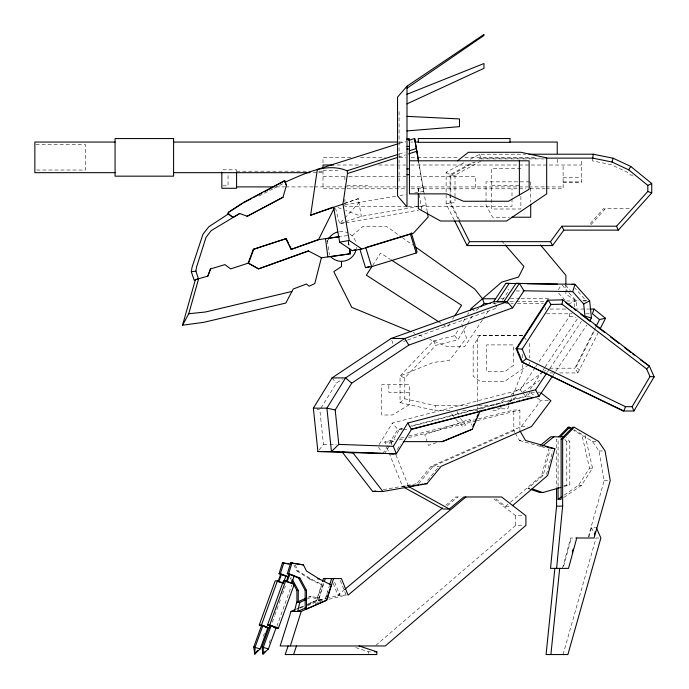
<?xml version="1.0" encoding="UTF-8"?>
<svg xmlns="http://www.w3.org/2000/svg" width="689" height="689" viewBox="0 0 689 689"><rect width="100%" height="100%" fill="white"/><g stroke="black" fill="none" stroke-linecap="round" stroke-linejoin="round"><path stroke-width="0.52" stroke-dasharray="3.44 2.58" d="M449.917 410.429L434.931 410.429L435.457 405.675L404.796 398.802L400.042 402.609L400.042 375.987L433.459 340.995L454.783 335.681L459.089 328.575M510.446 502.247L541.64 475.41L548.806 448.763L550.322 448.763M529.953 489.147L527.981 488.467L543.165 475.41L550.046 449.788M546.472 474.385L552.811 450.813M562.431 568.382L570.673 537.997L575.771 537.997M563.611 566.358L571.302 537.997M588.303 536.972L604.175 480.629L598.991 450.959L592.437 441.356L573.541 430.384M588.94 536.972L591.55 527.696L595.399 527.696M563.059 654.55L596.054 537.997L598.939 537.997M307.742 604.107L316.596 600.24L322.159 582.506M307.768 604.821L318.249 600.24L323.02 585.013L321.685 585.013L316.906 600.24L307.389 604.399M323.761 583.488L318.507 600.24L325.604 598.534M325.165 599.258L329.488 585.461M326.104 597.251L328.024 591.128M263.362 636.3L264.412 633.38M272.301 622.219L274.472 616.199M274.833 615.199L278.821 604.167M279.183 603.168L281 598.147M282.447 594.133L285.349 586.115M269.158 643.104L270.562 639.211M276.883 626.232L291.748 585.107M508.895 405.838L507.741 408.818L497.277 408.818M510.437 401.876L522.753 370.122L522.753 363.844M559.709 372.93L577.821 372.93L574.902 368.184L595.675 327.189M594.073 331.573L575.771 367.711L579.509 369.605M577.821 372.93L598.293 332.52M558.366 289.802L560.941 285.246M464.963 318.869L461.776 324.131L466.505 337.954L449.417 360.399L433.459 362.397L400.042 375.987L404.796 377.899L435.948 345.267L457.832 339.823L472.241 316.044M467.616 314.494L468.675 312.746M320.945 408.138L336.353 383.179L342.597 379.019M379.131 444.543L392.403 423.037L520.247 389.776L535.112 367.59M382.783 453.818L397.837 429.436L401.988 428.351M384.479 453.818L399.525 429.436L402.643 428.627M397.329 449.469L400.55 444.241M564.282 495.038L578.45 485.383L589.483 468.167L581.809 434.303L573.997 429.772M563.774 497.449L581.482 485.383L592.514 468.167L585.073 435.336M372.611 265.454L380.578 253.087L390.482 259.469M449.753 323.701L447.385 327.378L440.185 322.736M452.578 319.317L454.266 316.69M482.403 319.98L464.593 346.774L447.488 346.774L429.729 339.453M482.998 319.085L488.932 310.153M502.41 300.18L508.663 290.792L507.957 288.941M535.706 366.703L569.605 316.113L569.08 311.066M527.318 393.54L525.535 396.209L409.257 426.465M530.297 389.104L542.2 371.337M542.794 370.449L544.577 367.78M545.18 366.892L577.916 318.034M529.91 392.196L527.223 396.209L411.988 426.198M547.488 372.026L549.271 369.364M549.865 368.477L581.387 321.444M552.767 375.781L555.153 372.224M555.747 371.337L586.701 325.139M417.413 482.877L431.064 466.298L521.401 426.491L540.736 400.705L550.899 400.705M319.119 449.943L323.451 444.405L319.851 409.921L317.061 409.171M418.774 483.704L433.105 466.298L513.822 430.728L516.853 430.728M427.576 480.388L439.177 466.298M590.973 224.657L605.683 208.293L631.615 208.293M352.07 235.81L362.939 226.405L386.529 226.405L401.394 236.964M478.855 308.147L475.005 311.471L472.8 309.602M495.934 498.862L505.64 506.372L509.645 502.936M375.918 645.266L515.734 525.397L523.864 525.397M333.209 583.428L337.903 595.115L343.673 590.309M445.852 505.218L455.739 496.976L460.993 496.976M447.325 505.692L457.78 496.976M504.202 399.525L495.494 405.675L478.338 405.675M511.169 394.608L543.388 371.871M544.258 371.25L546.007 370.027M501.359 407.354L497.002 410.429L490.577 410.429M508.327 402.436L517.034 396.287M523.132 391.989L539.676 380.311M528.549 364.886L504.649 381.396L480.655 381.697L473.162 376.203L473.162 346.188L479.802 335.242L522.279 335.242L526.181 339.711M454.232 220.024L446.127 203.935L446.127 172.328L465.678 161.76M470.329 159.245L479.639 154.207L525.698 154.207M446.127 172.328L450.055 174.67L473.222 162.148M478.777 159.142L480.629 158.134L540.452 158.134M459.46 219.946L450.83 202.816L450.83 175.135L475.203 161.949M450.83 175.135L455.007 175.135L481.327 160.899M259.047 196.003L273.3 188.665M274.248 188.175L283.747 183.283M307.837 597.337L309.697 596.493L312.875 596.493L323.27 600.24L316.596 600.24M307.277 599.017L312.875 596.493M295.934 609.274L298.888 607.982M299.87 607.552L303.806 605.829M297.863 608.568L303.582 606.07M300.154 608.146L303.961 606.484M307.303 605.829L320.092 600.24L309.697 596.493M315.398 603.685L318.344 602.393M319.334 601.962L322.28 600.67M568.339 304.004L576.125 300.835L579.509 300.835M403.539 341.486L406.562 340.4M407.569 340.039L497.294 307.871L495.71 305.244M344.483 203.582L358.271 198.69L359.003 202.592L339.591 223.813L335.612 208.509M344.534 222.125L339.591 223.813L344.862 222.909M345.525 221.78L361.329 216.363L426.138 205.167M436.438 442.639L428.42 445.37L424.768 434.647L469.907 419.274L471.896 425.13M344.156 203.419L358.271 198.69L361.329 216.363L345.775 210.498M399.052 154.078L405.158 152.114M398.466 157.152L405.606 154.853M399.267 143.39L405.416 141.443M563.791 485.736L569.82 484.884L569.82 441.761L566.539 437.618M563.835 486.58L569.82 484.884M385.539 444.009L384.746 442.028L395.159 439.453M400.361 438.161L404.529 437.127M408.689 436.094L474.265 419.842M478.424 418.809L513.822 410.033L519.894 410.033L519.894 429.695M384.746 442.028L390.827 442.028L393.944 441.253M399.146 439.97L404.357 438.678M408.517 437.644L476.177 420.867M477.219 420.617L519.894 410.033M326.62 598.285L339.806 595.115L333.554 579.535M328.911 599.266L346.162 595.115L339.513 578.562M446.127 203.935L450.055 202.997L458.607 219.972M383.205 489.638L416.724 483.704M389.104 452.914L402.574 486.572L406.622 485.857M407.63 485.676L410.67 485.134M395.684 196.253L344.44 204.952M399.87 195.53L406.157 194.444M414.545 192.989L423.752 191.396L423.089 187.494L418.068 188.364L418.74 192.265M345.912 222.719L418.567 210.162M347.454 235.578L340.452 236.611M509.843 301.601L515.544 301.61M516.276 301.524L545.559 301.282M566.651 300.981L578.777 300.921M583.066 300.869L586.287 300.835L575.108 288.26M398.983 142.055L405.425 142.055M410.79 142.055L412.935 142.055M35.923 144.69L85.557 144.69L85.557 170.028L35.923 170.028M350.942 157.359L323.003 157.359L323.003 165.015M360.605 157.359L385.323 157.359M399.293 157.359L405.735 157.359M411.109 157.359L416.483 157.359M417.551 157.359L459.46 157.359M464.834 157.359L536.817 157.359M480.827 158.909L545.378 158.909M336.938 164.998L360.605 165.015M378.743 164.998L405.735 165.015M410.894 164.998L581.49 165.015M520.884 168.443L491.584 168.443L491.584 209L520.884 209L520.884 196.296M323.003 170.622L338.11 170.622M236.585 171.199L310.196 171.199M318.731 171.199L323.003 171.199M313.331 172.672L317.629 172.672M318.706 172.672L323.003 172.672M632.933 175.135L630.831 175.135L627.223 172.19L611.091 164.637L592.523 160.899L592.523 158.909M323.003 176.401L347.721 176.401M348.798 176.401L405.976 176.401M411.144 176.401L475.634 176.401L475.634 188.786M563.102 177.245L581.49 177.245M529.643 181.853L486.029 181.853L486.029 205.201L492.549 217.224L509.507 217.224M563.102 181.905L581.49 181.905M563.102 182.352L581.49 182.352L581.49 159.28M346.963 185.281L367.685 185.281M491.584 185.72L520.884 185.72M222.866 185.849L228.05 185.849L228.05 173.706M276.056 186.9L284.591 186.9M285.659 186.9L313.4 186.9M314.468 186.9L395.891 186.917M396.959 186.917L405.537 186.917M410.894 186.917L518.085 186.917M519.161 186.917L527.731 186.917M528.808 186.917L544.887 186.917M545.955 186.917L563.102 186.917M344.888 188.786L323.003 188.786L323.003 168.185M347.032 188.786L405.942 188.786M411.299 188.786L518.386 188.786M519.368 188.786L525.836 188.786M530.039 188.786L544.999 188.786M546.041 188.786L563.102 188.786L563.102 164.998M450.83 202.816L455.007 202.816L455.007 198.553M407.018 206.252L344.888 206.252L344.888 199.302M408.086 206.252L418.8 206.252M419.868 206.252L511.996 206.252L511.996 188.786M500.731 298.742L503.952 298.742M510.394 298.742L520.057 298.742M521.134 298.742L550.123 298.742M583.376 300.835L586.287 300.835M492.799 303.496L497.079 303.496M505.64 303.496L509.92 303.496M510.988 303.496L513.124 303.496M517.405 303.496L543.414 303.496M550.123 309.051L566.186 309.051M574.755 309.051L588.707 309.051M546.437 313.796L572.094 313.796M585.986 313.796L590.258 313.796M522.753 335.621L477.382 335.621L477.382 405.588M549.667 368.184L574.902 368.184M550.123 372.93L553.319 372.93M530.926 392.196L537.024 392.196M538.04 392.196L540.073 392.196M409.335 392.299L388.829 392.299L388.829 384.712M530.272 396.209L525.535 396.209L522.891 392.988M435.457 405.675L467.616 405.675M483.661 408.818L477.382 408.818L477.382 406.665M462.758 410.429L477.735 410.429M521.401 426.491L527.49 426.491M402.471 429.436L397.837 429.436L392.403 423.037M403.453 429.436L409.344 429.436M515.363 433.39L519.472 440.504L523.519 440.504M592.437 441.356L598.508 441.356M564.816 439.281L566.789 441.761L569.82 441.761M598.991 450.959L605.071 450.959M431.064 466.298L439.194 466.298M589.483 468.167L592.514 468.167M541.64 475.41L543.165 475.41M604.175 480.629L609.231 480.629M578.45 485.383L581.482 485.383M402.574 486.572L404.598 486.572M527.981 488.467L530.005 488.467M505.64 506.372L510.704 506.372M493.979 498.922L515.734 515.768L523.864 515.768M293.858 564.911L296.847 570.957L298.182 570.957L310.86 578.906L323.02 585.013M291.593 577.942L290.25 577.942L291.206 579.716M296.847 570.957L309.525 578.906L310.86 578.906M337.903 595.115L346.162 595.115M317.844 597.251L319.188 597.251M355.688 647.591L368.486 651.828L371.621 651.828M516.07 290.922L522.417 291.025M323.451 444.405L328.799 444.594M329.867 444.638L336.292 444.861M400.042 402.609L434.931 410.429M569.605 316.113L575.84 317.551M539.831 445.809L545.55 447.419M519.472 440.504L544.758 447.626M337.998 207.57L341.882 209.034M412.952 332.546L414.933 333.364M418.878 334.983L424.794 337.421M309.525 578.906L321.685 585.013M402.264 237.584L412.754 245.034M530.745 392.851L536.576 397.432M537.411 398.087L540.736 400.705M604.744 209.335L603.762 208.44L590.215 223.512L591.196 224.399M455.92 419.386L462.853 426.629L465.626 424.992L460.373 418.378M565.54 285.117L570.432 290.62M562.155 285.117L568.442 292.188M569.14 292.98L576.125 300.835L576.865 307.914M558.71 293.169L565.591 300.904M501.678 240.883L504.451 244.078M520.247 389.776L522.228 392.187M332.029 377.908L336.353 383.179M454.783 335.681L457.832 339.823M451.631 413.762L453.956 417.103M378.554 447.17L381.723 452.156M493.591 301.739L495.176 304.366M433.459 340.995L435.948 345.267M514.847 432.503L513.822 430.728L513.822 410.033M295.193 564.911L298.182 570.957M591.55 527.696L593.599 532.382M457.005 411.316L458.555 414.881M390.827 442.028L392.015 444.999M395.968 454.895L408.25 485.581M387.123 447.971L388.708 451.932M391.826 340.366L393.135 344.156M479.639 154.207L480.629 158.134M427.326 212.048L418.654 161.846L423.752 191.396M418.068 188.364L421.728 209.611L421.117 206.037M348.333 241.658L349.073 246.722M327.344 240.556L329.402 254.741M348.539 241.658L349.271 246.722M348.47 241.658L349.151 246.722M574.755 307.01L574.755 299.887L565.884 294.16L565.884 284.738M566.789 441.761L566.789 484.884M558.081 486.374L558.081 439.1L556.566 439.1L556.566 486.977M557.229 159.28L557.229 165.015M545.369 307.613L545.369 309.68M530.711 181.853L530.711 202.221M529.436 343.432L529.436 358.022M529.436 362.19L529.436 364.274M522.753 354.439L522.753 358.616M515.734 515.768L515.734 525.397M455.007 175.135L455.007 197.493M450.055 174.67L450.055 193.557M450.055 194.608L450.055 202.997M404.796 377.899L404.796 398.802M399.086 111.618L399.086 181.44M368.486 651.828L368.486 653.646M344.888 176.401L344.888 181.336M236.585 171.561L236.585 169.813L221.832 169.813L221.832 171.561M356.42 247.36A14.951 14.951 0 0 1 356.161 249.306M327.335 241.581A14.951 14.951 0 0 1 328.55 238.902M339.548 231.556A14.951 14.951 0 0 1 348.117 232.977M349.797 233.95A14.951 14.951 0 0 1 355.937 242.511M513.46 365.368L504.736 371.69L486.684 371.69L486.684 344.913L513.46 344.913L513.46 365.368M409.335 404.693L392.377 415.002L381.706 415.002L381.706 384.712L409.335 384.712L409.335 404.693"/><path stroke-width="1.03" d="M556.566 488.036L556.566 506.122L550.537 568.382L568.503 568.382L576.745 537.997M556.609 568.382L562.637 506.122L562.637 439.1L574.213 427.249L598.508 441.356L605.071 450.959L610.247 480.629L594.09 537.997L576.116 537.997M545.791 158.134L592.798 158.134L593.186 154.207L613.201 158.237L630.805 166.48L651.734 183.524L651.734 192.963L618.309 230.135L563.835 230.135L552.509 245.585L467.099 245.585L454.714 220.971M554.869 568.382L546.076 654.55L567.874 654.55L600.868 537.997L596.364 527.696M550.89 654.55L559.683 568.382M282.99 197.278L247.205 216.26L282.99 197.278L286.469 185.255L285.143 182.309L287.657 181.009C306.372 173.077 326.595 162.311 347.135 170.769L347.471 173.542L342.967 204.099L310.653 215.209L317.353 169.382L398.242 143.717M207.863 276.125L210.472 269.003L207.863 276.125L198.441 278.778L195.891 271.139L196.58 266.97L206.02 237.378L211.135 230.669L239.694 213.504L247.308 216.26M198.441 278.778L194.169 280.182L191.301 271.724L192.102 267.099L202.962 234.243L208.801 226.776L228.627 213.788L233.037 217.5L228.016 213.788L228.266 212.453L242.726 202.885L284.342 180.759L284.953 180.759L285.651 182.309M633.906 410.988L654.137 376.84L649.408 366.135L562.81 299.879L547.428 300.215L516.095 348.677L521.702 361.914L623.183 410.988L633.906 410.988L632.14 406.682L649.994 376.547L646.626 368.916L562.06 304.211L562.81 299.879L562.086 299.879M294.504 611.427L296.64 602.384L305.968 598.181M305.408 599.861L299.81 602.384L297.682 611.427L305.554 607.982M519.894 430.728L525.543 440.504L554.878 448.763L547.721 475.41L512.521 505.683M572.266 552.182L573.093 549.142M594.331 534.905L595.201 531.813M182.542 325.217L195.332 279.863L198.621 278.778L188.76 313.736L182.542 325.217L203.866 322.297L285.823 303.065L293.247 288.992L306.467 284.032L309.197 286.219L314.795 283.584L321.358 257.798L350.296 253.81L349.564 248.746M280.914 574.402L279.045 573.696L282.438 562.87L290 563.981M279.045 573.696L280.38 573.696L283.782 562.87M289.173 574.402L287.304 573.696L290.698 562.87L303.444 564.911L306.441 570.957L319.119 578.906L331.28 585.013L326.5 600.24L306.502 608.981L305.167 608.981L305.167 590.361L298.509 577.942L290.724 574.893M287.304 573.696L288.639 573.696L292.033 562.87M294.952 609.705L291.016 611.427L280.182 645.963L385.272 645.963L525.896 525.397L525.896 515.768L501.626 496.976L463.852 496.976L449.374 509.042L443.303 509.042L404.426 487.588M290.345 645.963L301.179 611.427L326.758 600.24L333.562 578.562M322.469 581.516L323.399 578.562L341.417 578.562L348.066 595.115L465.893 496.976M324.381 581.516L325.303 578.562M329.798 584.47L331.659 578.562M589.681 320.695L591.463 318.034L584.952 316.113L583.686 304.004L572.688 291.619L575.005 284.333L515.983 283.386L503.754 301.739M592.798 158.134L611.961 161.993L613.201 158.237M288.123 645.963L285.177 654.55L376.849 654.55L376.849 651.828L359.124 645.963M293.54 654.55L296.477 645.963M589.775 309.051L594.073 309.051L592.394 313.796L599.533 319.558L605.51 318.275L600.171 328.825M632.14 406.682L625.457 406.682L623.907 410.988L521.702 361.914M262.147 626.06L259.271 624.966L275.221 580.836L277.443 580.836L283.196 583.015M259.271 624.966L261.493 624.966L277.443 580.836M253.767 647.023L261.493 625.646L262.871 625.646L267.9 627.558L260.166 648.935L254.749 654.119L253.767 647.023L260.166 648.935M262.871 625.646L255.145 647.023L254.749 654.119L257.643 650.416M278.856 581.637L281.534 574.221L280.699 574.221L278.02 581.637L283.282 583.307L285.961 575.901M270.407 626.06L267.521 624.966L283.48 580.836L285.694 580.836L294.332 584.108L278.382 628.239L276.16 628.239L273.283 627.145M267.521 624.966L269.743 624.966L285.694 580.836M262.027 647.023L269.752 625.646L271.121 625.646L276.151 627.558L268.426 648.935L263 654.119L262.027 647.023L268.426 648.935M271.121 625.646L263.396 647.023L263 654.119L265.317 651.157M287.115 581.637L289.793 574.221L294.212 575.901L291.533 583.307L286.271 581.637L288.949 574.221L289.793 574.221M253.302 249.34L286.211 238.601L253.302 249.34L248.169 263.112L258.676 268.882L308.56 250.908L258.444 268.882L248.341 263.112L230.626 268.908L224.941 264.61L210.3 269.003M248.574 263.112L253.707 249.34M472.861 426.525L474.092 423.666M474.91 421.763L476.142 418.903M476.96 417L478.183 414.149M403.237 441.632L442.622 441.632L472.266 429.376L480.044 411.29L479.415 411.29L485.624 409.679M285.806 238.601L291.068 249.418L318.568 239.565L334.139 208.354M596.157 326.233L599.533 319.558M470.268 310.11L471.336 308.362L501.678 282.146L518.55 277.064L523.89 266.445L505.149 244.879M354.06 452.802L317.879 451.528L313.357 408.164L332.029 377.908L391.171 338.471L493.591 301.739L507.138 301.739L512.642 307.871L524.01 290.792L572.688 291.619M317.879 451.528L331.426 451.528L338.799 444.405L335.198 409.921L351.7 383.179L408.81 345.103L512.642 307.871M467.099 245.585L469.519 241.658L550.52 241.658L561.845 226.207L616.552 226.207L647.806 191.456L647.806 185.393L628.695 169.83L611.961 161.993M540.908 392.851L550.899 400.705L531.555 426.491L441.227 466.298L426.887 483.704L382.886 491.49L372.723 491.49L342.424 452.337L396.33 453.818L393.367 446.343L407.75 423.037L535.594 389.776L546.894 372.913M552.173 376.668L539.082 396.209L411.385 429.436L396.33 453.818L331.426 451.528L326.905 408.164L345.577 377.908L404.719 338.471L507.138 301.739L519.368 283.386L524.01 290.792M628.695 169.83L630.805 166.48M372.043 266.342L366.35 275.178L439.281 322.159M454.835 315.812L461.613 305.287L391.386 260.046M562.06 304.211L551.045 304.469L548.151 300.215L516.819 348.677L522.417 361.914L526.25 358.719L625.457 406.682M526.25 358.719L522.184 349.108L551.045 304.469M493.591 301.739L505.821 283.386L509.205 283.386L496.984 301.739L504.486 301.653M359.977 249.573L365.523 267.668L371.604 266.669L416.199 253.018L417.121 251.907L411.264 232.804M406.992 86.194L397.553 97.158L397.553 195.9L406.992 206.872L406.992 86.194L483.971 34.45L483.971 35.475L406.992 88.244M558.736 436.878L568.141 427.249L569.657 427.249L572.266 428.765M560.252 436.878L569.657 427.249M558.081 487.442L558.081 499.267L561.122 499.267L561.122 439.1L572.697 427.249L574.213 427.249M646.626 368.916L649.408 366.135L640.202 359.641M480.397 306.812L484.238 303.496L490.663 303.496M344.491 589.62L442.553 507.957M540.615 445.163L550.787 436.792L563.869 436.792M542.872 445.809L553.818 436.792M457.47 160.804L468.425 152.286L520.884 152.286L546.678 157.841L546.678 193.876L506.63 221.014L440.555 221.014L418.318 208.646L418.318 193.876M558.081 499.267L561.63 496.847M242.494 203.453L228.266 212.453M232.934 217.5L239.694 213.504M243.338 202.885L251.855 198.363M253.741 197.355L262.259 192.825M264.145 191.826L284.006 181.259M583.686 304.004L589.672 300.835L575.005 284.333L571.62 284.333M647.806 185.393L651.734 183.524M406.992 103.867L483.971 68.323L483.971 63.526L406.992 94.272M441.994 441.632L470.647 429.781M310.653 215.209L333.123 207.165M339.221 236.732L318.981 239.565L291.068 249.418M347.135 170.769L398.035 154.405M409.232 150.805L416.354 148.514M347.471 173.542L397.45 157.48M408.663 153.871L416.828 151.244M408.482 140.47L414.632 138.523L418.524 161.062M333.64 207.432L339.634 242.14L352.26 250.65L355.343 249.711M352.26 250.65L361.871 248.996L413.426 233.201L428.179 216.966L427.447 212.72M365.523 267.668L369.571 266.428M530.943 489.483L539.831 492.532L542.872 492.532L560.837 487.433M487.7 409.137L495.977 406.984M498.052 406.441L504.262 404.831M506.329 404.288L514.614 402.135M516.681 401.592L519.79 400.791M521.857 400.249L533.243 397.286M411.359 429.169L480.044 411.29M291.8 291.49L205.408 312.005L188.76 313.736M372.723 491.49L375.867 490.93M418.774 484.78L408.646 486.572L449.374 509.042M420.798 484.419L422.822 484.066M339.634 242.14L349.254 240.487L361.871 248.996M327.051 238.523L339.298 236.758M329.695 256.764L349.073 253.957M191.301 271.724L195.891 271.139M406.992 130.91L459.494 126.655L459.494 118.93L406.992 116.363M406.992 138.851L409.438 138.851L409.438 193.876L446.842 193.876L463.413 201.257L508.508 201.257L529.126 189.286L529.126 160.804L409.438 160.804M406.992 139.316L409.438 139.316M115.063 142.055L34.863 142.055L34.863 172.672L115.063 172.672M173.585 142.055L397.906 142.055M415.079 142.055L418.301 142.055M509.963 142.055L557.229 142.055L557.229 153.397M406.992 146.412L409.438 146.412M406.992 149.031L409.438 149.031M528.911 154.207L593.186 154.207M333.726 164.998L323.003 164.998L323.003 168.185M406.992 168.891L409.438 168.891M173.585 172.672L310.102 172.672M406.992 174.67L409.438 174.67M286.469 185.255L284.342 180.759M236.585 186.9L272.861 186.9M228.016 213.788L228.627 213.788M511.634 217.224L530.711 217.224L530.711 204.366M349.366 248.746L350.296 253.81M515.983 283.386L519.368 283.386M495.357 298.742L482.472 298.742L484.238 303.496M547.428 300.215L548.151 300.215M391.171 338.471L404.719 338.471L408.81 345.103M516.095 348.677L522.184 349.108M653.413 376.84L654.137 376.84L649.994 376.547M332.029 377.908L345.577 377.908L351.7 383.179M537.386 396.209L539.082 396.209L535.594 389.776M313.357 408.164L326.905 408.164L335.198 409.921M471.638 429.376L472.266 429.376M561.122 439.1L562.637 439.1M554.878 448.763L550.502 447.953M390.577 453.818L393.626 453.818M424.855 483.704L426.887 483.704M556.566 506.122L562.637 506.122M303.444 564.911L290.698 562.87M298.509 577.942L299.844 577.942L306.502 590.361L306.502 608.981M317.784 578.906L319.119 578.906M292.851 584.108L294.332 584.108M291.68 580.603L296.916 590.361L298.251 590.361L298.251 601.738M305.167 590.361L306.502 590.361M296.64 602.384L299.81 602.384M291.016 611.427L301.179 611.427M269.382 628.239L265.024 627.145M374.756 651.828L376.849 651.828M505.821 283.386L517.766 283.532M527.214 283.747L557.349 284.204M338.799 444.405L393.367 446.343M342.424 452.337L353.991 452.742M371.862 453.379L373.963 453.448M372.146 453.448L374.273 453.517M282.438 562.87L288.665 563.981M545.731 446.61L548.59 447.419M532.003 488.802L542.872 492.532M288.639 573.696L299.844 577.942M280.38 573.696L288.786 576.882M282.464 574.893L284.23 575.565M282.783 575.108L288.39 577.236M269.743 624.966L278.382 628.239M261.493 624.966L269.166 627.877M647.806 191.456L651.734 192.963M410.98 331.736L351.778 307.354L333.795 271.638L341.494 266.54L341.494 261.338M308.327 250.908L321.591 257.798M568.141 427.249L569.941 428.3M415.381 246.895L474.824 289.113L482.808 299.155M565.48 302.471L572.275 307.673M573.971 308.973L575.668 310.265M580.767 314.167L590.103 321.315M595.201 325.208L604.537 332.356M610.48 336.904L618.972 343.398M624.914 347.945L630.857 352.492M632.554 353.793L634.25 355.093M594.073 309.051L605.51 318.275M471.336 308.362L472.8 309.602M540.503 244.983L565.884 275.324L565.884 283.696M352.587 452.337L382.886 491.49M407.75 423.037L411.385 429.436M292.541 579.716L298.251 590.361M561.845 226.207L563.835 230.135M550.52 241.658L552.509 245.585M459.081 220.911L469.519 241.658M286.65 239.496L288.407 243.105M289.285 244.914L291.034 248.522M616.552 226.207L618.309 230.135M416.199 253.018L410.343 233.916L365.747 247.566L371.604 266.669M414.632 138.523L418.499 160.933M342.967 204.099L349.254 240.487M349.418 248.746L350.098 253.81M325.518 238.609L327.852 256.885M589.672 300.835L591.463 318.034M519.385 160.804L519.385 194.944M296.916 590.361L296.916 602.78M236.585 172.879L236.585 188.286L221.832 188.286L221.832 172.672M355.937 250.253A14.951 14.951 0 0 1 330.927 256.954M328.55 238.902A14.951 14.951 0 0 1 337.627 231.943M173.585 138.558L115.063 138.558L115.063 176.169L173.585 176.169L173.585 138.558M509.963 138.541L418.301 138.541L418.301 142.313L509.963 142.313L509.963 138.541"/></g></svg>
